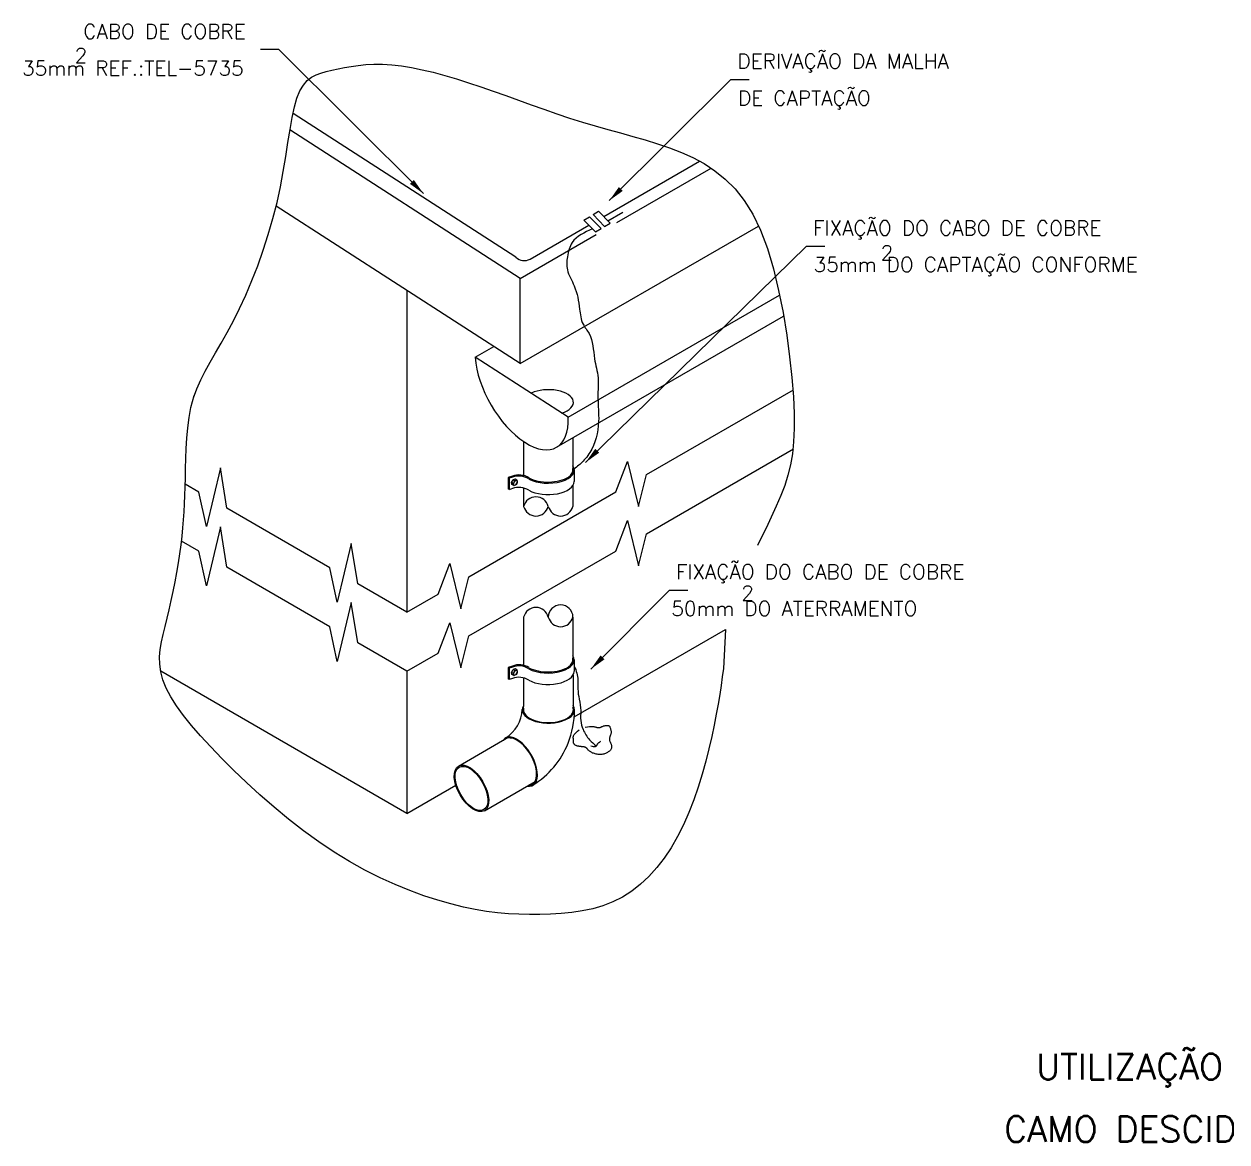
# Model space of a CAD drawing. Header units: millimetres. Extents: x -5129.1 to -5096.3, y -4672.3 to -4657.1.
# Drawn here: x -5129.09 to -5112.71, y -4672.31 to -4657.08 of the extents above; entities that cross this region are included whole.
import ezdxf
from ezdxf.enums import TextEntityAlignment as Align

# ---------------------------------------------------------------- set-up
doc = ezdxf.new("R2010")
doc.units = ezdxf.units.MM
doc.header["$LTSCALE"] = 10
doc.layers.add('Termotécnica', color=7, linetype='Continuous')
doc.styles.add('r140', font='romans.shx')
doc.styles.add('r80', font='romans.shx')

msp = doc.modelspace()

# ---------------------------------------------------------------- linework, layer by layer
at = {"layer": 'Termotécnica', "color": 2}
for p, q in [((-5125.623, -4657.431), (-5125.873, -4657.431)), ((-5123.654, -4659.393), (-5125.623, -4657.431)), ((-5121.124, -4659.488), (-5119.467, -4657.838)), ((-5119.467, -4657.838), (-5119.217, -4657.838)), ((-5122.337, -4660.547), (-5125.472, -4658.522)), ((-5121.022, -4659.788), (-5119.737, -4659.046)), ((-5122.337, -4661.709), (-5125.66, -4659.563)), ((-5122.337, -4661.709), (-5119.091, -4659.836)), ((-5122.337, -4660.547), (-5121.3, -4659.948)), ((-5121.447, -4663.056), (-5118.438, -4660.109)), ((-5118.438, -4660.109), (-5118.188, -4660.109)), ((-5122.337, -4661.709), (-5122.337, -4660.547)), ((-5123.88, -4660.713), (-5123.88, -4665.095)), ((-5122.29, -4662.768), (-5122.29, -4663.233)), ((-5121.618, -4662.72), (-5121.618, -4663.167)), ((-5122.455, -4663.328), (-5122.433, -4663.29)), ((-5122.405, -4663.281), (-5122.433, -4663.29)), ((-5122.41, -4663.304), (-5122.433, -4663.29)), ((-5122.381, -4663.295), (-5122.405, -4663.281)), ((-5122.374, -4663.323), (-5122.378, -4663.298)), ((-5122.432, -4663.341), (-5122.455, -4663.328)), ((-5122.449, -4663.357), (-5122.455, -4663.328)), ((-5122.424, -4663.371), (-5122.449, -4663.357)), ((-5122.397, -4663.363), (-5122.421, -4663.371)), ((-5122.394, -4663.361), (-5122.374, -4663.326)), ((-5122.29, -4663.403), (-5122.29, -4663.654)), ((-5121.618, -4663.367), (-5121.618, -4663.654)), ((-5121.374, -4665.87), (-5120.303, -4664.794)), ((-5120.303, -4664.794), (-5120.053, -4664.794)), ((-5122.29, -4665.162), (-5122.29, -4665.82)), ((-5121.618, -4665.162), (-5121.618, -4665.747)), ((-5121.6, -4666.521), (-5119.541, -4665.332)), ((-5123.88, -4667.837), (-5127.233, -4665.901)), ((-5123.88, -4665.901), (-5123.88, -4667.837)), ((-5122.455, -4665.915), (-5122.433, -4665.877)), ((-5122.449, -4665.943), (-5122.455, -4665.915)), ((-5122.432, -4665.928), (-5122.455, -4665.915)), ((-5122.405, -4665.868), (-5122.433, -4665.877)), ((-5122.41, -4665.89), (-5122.433, -4665.877)), ((-5122.381, -4665.882), (-5122.405, -4665.868)), ((-5122.394, -4665.948), (-5122.374, -4665.913)), ((-5122.374, -4665.91), (-5122.378, -4665.885)), ((-5122.424, -4665.958), (-5122.449, -4665.943)), ((-5122.397, -4665.95), (-5122.421, -4665.958)), ((-5122.29, -4665.99), (-5122.29, -4666.381)), ((-5121.617, -4665.952), (-5121.617, -4666.454)), ((-5123.176, -4667.192), (-5122.522, -4666.814)), ((-5123.88, -4667.837), (-5123.214, -4667.452)), ((-5122.825, -4667.8), (-5122.133, -4667.4))]:
    msp.add_line(p, q, dxfattribs=at)
at = {"layer": 'Termotécnica', "color": 1}
for p, q in [((-5122.396, -4660.258), (-5125.43, -4658.299)), ((-5121.199, -4659.705), (-5119.893, -4658.951)), ((-5121.345, -4659.679), (-5121.269, -4659.633)), ((-5121.345, -4659.679), (-5121.187, -4659.841)), ((-5121.269, -4659.633), (-5121.111, -4659.795)), ((-5121.143, -4659.762), (-5120.941, -4659.645)), ((-5122.202, -4660.285), (-5121.402, -4659.822)), ((-5121.469, -4659.753), (-5121.393, -4659.707)), ((-5121.469, -4659.753), (-5121.311, -4659.915)), ((-5121.393, -4659.707), (-5121.235, -4659.869)), ((-5121.187, -4659.841), (-5121.111, -4659.795)), ((-5121.311, -4659.915), (-5121.235, -4659.869)), ((-5126.82, -4662.307), (-5126.776, -4662.144)), ((-5120.618, -4663.22), (-5118.615, -4662.064)), ((-5120.618, -4664.026), (-5118.615, -4662.87)), ((-5126.419, -4663.128), (-5126.611, -4663.93)), ((-5126.333, -4663.678), (-5126.419, -4663.128)), ((-5121.034, -4663.456), (-5120.876, -4663.042)), ((-5120.876, -4663.042), (-5120.727, -4663.657)), ((-5120.727, -4663.657), (-5120.618, -4663.22)), ((-5126.711, -4663.46), (-5126.899, -4663.352)), ((-5126.611, -4663.93), (-5126.711, -4663.46)), ((-5123.037, -4664.612), (-5121.034, -4663.456)), ((-5124.928, -4664.49), (-5126.333, -4663.678)), ((-5126.419, -4663.934), (-5126.611, -4664.736)), ((-5126.333, -4664.484), (-5126.419, -4663.934)), ((-5121.034, -4664.262), (-5120.876, -4663.848)), ((-5120.876, -4663.848), (-5120.727, -4664.463)), ((-5120.727, -4664.463), (-5120.618, -4664.026)), ((-5126.711, -4664.266), (-5126.95, -4664.128)), ((-5126.611, -4664.736), (-5126.711, -4664.266)), ((-5124.637, -4664.158), (-5124.829, -4664.959)), ((-5124.55, -4664.708), (-5124.637, -4664.158)), ((-5123.037, -4665.418), (-5121.034, -4664.262)), ((-5123.453, -4664.848), (-5123.294, -4664.434)), ((-5123.294, -4664.434), (-5123.145, -4665.049)), ((-5124.928, -4665.296), (-5126.333, -4664.484)), ((-5124.829, -4664.959), (-5124.928, -4664.49)), ((-5123.88, -4665.095), (-5124.55, -4664.708)), ((-5123.145, -4665.049), (-5123.037, -4664.612)), ((-5123.88, -4665.095), (-5123.453, -4664.848)), ((-5124.637, -4664.964), (-5124.829, -4665.765)), ((-5124.55, -4665.514), (-5124.637, -4664.964)), ((-5123.453, -4665.654), (-5123.294, -4665.24)), ((-5123.294, -4665.24), (-5123.145, -4665.855)), ((-5124.829, -4665.765), (-5124.928, -4665.296)), ((-5123.145, -4665.855), (-5123.037, -4665.418)), ((-5123.88, -4665.901), (-5124.55, -4665.514)), ((-5123.88, -4665.901), (-5123.453, -4665.654))]:
    msp.add_line(p, q, dxfattribs=at)
at = {"layer": 'Termotécnica', "color": 3}
for p, q in [((-5121.684, -4662.44), (-5118.804, -4660.777)), ((-5121.841, -4662.849), (-5118.749, -4661.062)), ((-5122.95, -4661.622), (-5122.697, -4661.477)), ((-5121.684, -4662.44), (-5122.95, -4661.622)), ((-5122.442, -4663.242), (-5122.5, -4663.262)), ((-5122.5, -4663.262), (-5122.5, -4663.416)), ((-5122.485, -4663.271), (-5122.5, -4663.262)), ((-5122.443, -4663.257), (-5122.485, -4663.271)), ((-5122.485, -4663.271), (-5122.485, -4663.425)), ((-5121.601, -4663.158), (-5121.601, -4663.314)), ((-5122.485, -4663.425), (-5122.5, -4663.416)), ((-5122.443, -4663.412), (-5122.485, -4663.427)), ((-5121.601, -4665.744), (-5121.601, -4665.901)), ((-5122.442, -4665.829), (-5122.5, -4665.849)), ((-5122.485, -4665.858), (-5122.5, -4665.849)), ((-5122.5, -4665.849), (-5122.5, -4666.002)), ((-5122.443, -4665.843), (-5122.485, -4665.858)), ((-5122.485, -4665.858), (-5122.485, -4666.011)), ((-5122.485, -4666.011), (-5122.5, -4666.002)), ((-5122.443, -4665.999), (-5122.485, -4666.013))]:
    msp.add_line(p, q, dxfattribs=at)
at = {"layer": 'Termotécnica', "color": 1}
for points in [[(-5126.785, -4662.176), (-5126.74, -4662.051), (-5126.687, -4661.93), (-5126.626, -4661.81), (-5126.558, -4661.688), (-5126.485, -4661.561), (-5126.407, -4661.428), (-5126.326, -4661.284), (-5126.243, -4661.128), (-5126.159, -4660.958), (-5126.075, -4660.774), (-5125.992, -4660.578), (-5125.912, -4660.375), (-5125.837, -4660.164), (-5125.767, -4659.949), (-5125.704, -4659.732), (-5125.648, -4659.515), (-5125.602, -4659.3), (-5125.563, -4659.09), (-5125.529, -4658.888), (-5125.499, -4658.696), (-5125.471, -4658.518), (-5125.443, -4658.355), (-5125.412, -4658.212), (-5125.377, -4658.09), (-5125.336, -4657.991), (-5125.29, -4657.913), (-5125.238, -4657.853), (-5125.18, -4657.808), (-5125.117, -4657.775), (-5125.05, -4657.75), (-5124.977, -4657.73), (-5124.9, -4657.712), (-5124.818, -4657.694), (-5124.731, -4657.676), (-5124.64, -4657.659), (-5124.542, -4657.645), (-5124.438, -4657.634), (-5124.328, -4657.629), (-5124.211, -4657.629), (-5124.087, -4657.636), (-5123.955, -4657.651), (-5123.816, -4657.674), (-5123.671, -4657.704), (-5123.52, -4657.74), (-5123.364, -4657.782), (-5123.204, -4657.829), (-5123.041, -4657.881), (-5122.874, -4657.936), (-5122.705, -4657.995), (-5122.534, -4658.056), (-5122.362, -4658.119), (-5122.189, -4658.182), (-5122.015, -4658.244), (-5121.84, -4658.305), (-5121.665, -4658.364), (-5121.49, -4658.419), (-5121.316, -4658.47), (-5121.143, -4658.518), (-5120.971, -4658.565), (-5120.801, -4658.612), (-5120.633, -4658.661), (-5120.466, -4658.712), (-5120.303, -4658.769), (-5120.142, -4658.831), (-5119.985, -4658.902), (-5119.832, -4658.984), (-5119.685, -4659.08), (-5119.544, -4659.194), (-5119.41, -4659.329), (-5119.285, -4659.488), (-5119.169, -4659.674), (-5119.064, -4659.892), (-5118.971, -4660.142), (-5118.888, -4660.417), (-5118.817, -4660.711), (-5118.757, -4661.014), (-5118.707, -4661.319), (-5118.667, -4661.617), (-5118.637, -4661.899), (-5118.617, -4662.159), (-5118.606, -4662.389), (-5118.605, -4662.592), (-5118.613, -4662.773), (-5118.63, -4662.937), (-5118.656, -4663.087), (-5118.691, -4663.23), (-5118.735, -4663.368), (-5118.788, -4663.507), (-5118.849, -4663.651), (-5118.917, -4663.799), (-5118.989, -4663.949), (-5119.063, -4664.1), (-5119.105, -4664.187)], [(-5119.541, -4665.332), (-5119.569, -4665.861), (-5119.584, -4665.976), (-5119.601, -4666.094), (-5119.62, -4666.218), (-5119.641, -4666.348), (-5119.666, -4666.486), (-5119.695, -4666.634), (-5119.728, -4666.791), (-5119.766, -4666.956), (-5119.809, -4667.127), (-5119.858, -4667.302), (-5119.912, -4667.479), (-5119.972, -4667.654), (-5120.039, -4667.826), (-5120.113, -4667.993), (-5120.194, -4668.153), (-5120.282, -4668.304), (-5120.376, -4668.445), (-5120.478, -4668.576), (-5120.585, -4668.695), (-5120.699, -4668.803), (-5120.818, -4668.897), (-5120.944, -4668.977), (-5121.074, -4669.043), (-5121.21, -4669.095), (-5121.349, -4669.135), (-5121.491, -4669.166), (-5121.634, -4669.187), (-5121.779, -4669.201), (-5121.924, -4669.209), (-5122.068, -4669.213), (-5122.211, -4669.213), (-5122.354, -4669.21), (-5122.498, -4669.203), (-5122.644, -4669.19), (-5122.794, -4669.172), (-5122.949, -4669.146), (-5123.111, -4669.113), (-5123.281, -4669.071), (-5123.46, -4669.02), (-5123.647, -4668.959), (-5123.841, -4668.888), (-5124.04, -4668.806), (-5124.244, -4668.713), (-5124.452, -4668.609), (-5124.661, -4668.493), (-5124.871, -4668.364), (-5125.08, -4668.224), (-5125.287, -4668.073), (-5125.491, -4667.914), (-5125.689, -4667.75), (-5125.881, -4667.583), (-5126.065, -4667.415), (-5126.239, -4667.249), (-5126.402, -4667.087), (-5126.552, -4666.931), (-5126.689, -4666.782), (-5126.813, -4666.639), (-5126.922, -4666.503), (-5127.016, -4666.372), (-5127.094, -4666.248), (-5127.157, -4666.129), (-5127.203, -4666.016), (-5127.232, -4665.908), (-5127.246, -4665.804), (-5127.248, -4665.702), (-5127.239, -4665.602), (-5127.222, -4665.501), (-5127.199, -4665.398), (-5127.172, -4665.291), (-5127.144, -4665.179), (-5127.115, -4665.061), (-5127.088, -4664.938), (-5127.061, -4664.812), (-5127.036, -4664.683), (-5127.013, -4664.554), (-5126.991, -4664.425), (-5126.972, -4664.299), (-5126.956, -4664.178), (-5126.941, -4664.061), (-5126.93, -4663.948), (-5126.92, -4663.837), (-5126.913, -4663.728), (-5126.907, -4663.617), (-5126.903, -4663.504), (-5126.899, -4663.387), (-5126.897, -4663.265), (-5126.895, -4663.136), (-5126.892, -4663.001), (-5126.887, -4662.863), (-5126.878, -4662.723), (-5126.865, -4662.582), (-5126.846, -4662.443), (-5126.82, -4662.307)], [(-5121.45, -4666.663), (-5121.42, -4666.657), (-5121.395, -4666.654), (-5121.375, -4666.652), (-5121.358, -4666.652), (-5121.344, -4666.652), (-5121.332, -4666.654), (-5121.323, -4666.656), (-5121.314, -4666.659), (-5121.307, -4666.661), (-5121.299, -4666.663), (-5121.293, -4666.665), (-5121.286, -4666.666), (-5121.28, -4666.668), (-5121.274, -4666.668), (-5121.267, -4666.668), (-5121.261, -4666.668), (-5121.255, -4666.667), (-5121.249, -4666.665), (-5121.243, -4666.662), (-5121.236, -4666.66), (-5121.23, -4666.657), (-5121.223, -4666.654), (-5121.216, -4666.651), (-5121.209, -4666.649), (-5121.202, -4666.646), (-5121.194, -4666.644), (-5121.187, -4666.643), (-5121.179, -4666.641), (-5121.172, -4666.64), (-5121.165, -4666.639), (-5121.158, -4666.639), (-5121.152, -4666.639), (-5121.146, -4666.639), (-5121.14, -4666.64), (-5121.135, -4666.641), (-5121.13, -4666.643), (-5121.126, -4666.646), (-5121.122, -4666.65), (-5121.118, -4666.655), (-5121.114, -4666.662), (-5121.111, -4666.669), (-5121.108, -4666.678), (-5121.106, -4666.688), (-5121.103, -4666.698), (-5121.102, -4666.708), (-5121.1, -4666.718), (-5121.1, -4666.728), (-5121.1, -4666.737), (-5121.1, -4666.745), (-5121.102, -4666.753), (-5121.103, -4666.759), (-5121.105, -4666.766), (-5121.107, -4666.772), (-5121.11, -4666.777), (-5121.112, -4666.783), (-5121.114, -4666.788), (-5121.117, -4666.794), (-5121.118, -4666.8), (-5121.12, -4666.806), (-5121.121, -4666.813), (-5121.122, -4666.819), (-5121.122, -4666.825), (-5121.122, -4666.832), (-5121.121, -4666.838), (-5121.119, -4666.845), (-5121.117, -4666.851), (-5121.114, -4666.857), (-5121.111, -4666.864), (-5121.108, -4666.871), (-5121.105, -4666.877), (-5121.102, -4666.885), (-5121.099, -4666.892), (-5121.097, -4666.9), (-5121.095, -4666.908), (-5121.093, -4666.916), (-5121.092, -4666.924), (-5121.092, -4666.933), (-5121.093, -4666.941), (-5121.095, -4666.95), (-5121.098, -4666.958), (-5121.102, -4666.966), (-5121.107, -4666.973), (-5121.113, -4666.98), (-5121.12, -4666.987), (-5121.128, -4666.994), (-5121.137, -4667), (-5121.146, -4667.006), (-5121.156, -4667.012), (-5121.166, -4667.017), (-5121.177, -4667.021), (-5121.188, -4667.025), (-5121.199, -4667.029), (-5121.211, -4667.032), (-5121.223, -4667.034), (-5121.236, -4667.035), (-5121.248, -4667.035), (-5121.261, -4667.035), (-5121.275, -4667.034), (-5121.288, -4667.032), (-5121.301, -4667.029), (-5121.314, -4667.026), (-5121.327, -4667.022), (-5121.339, -4667.018), (-5121.35, -4667.014), (-5121.36, -4667.009), (-5121.369, -4667.004), (-5121.377, -4666.999), (-5121.385, -4666.994), (-5121.392, -4666.988), (-5121.398, -4666.983), (-5121.404, -4666.978), (-5121.409, -4666.973), (-5121.414, -4666.968), (-5121.419, -4666.963), (-5121.423, -4666.958), (-5121.427, -4666.954), (-5121.431, -4666.95), (-5121.435, -4666.946), (-5121.439, -4666.943), (-5121.444, -4666.94), (-5121.449, -4666.937), (-5121.454, -4666.935), (-5121.46, -4666.934), (-5121.466, -4666.932), (-5121.472, -4666.931), (-5121.478, -4666.93), (-5121.484, -4666.929), (-5121.489, -4666.929), (-5121.495, -4666.928), (-5121.501, -4666.928), (-5121.506, -4666.927), (-5121.512, -4666.927), (-5121.517, -4666.926), (-5121.523, -4666.925), (-5121.528, -4666.925), (-5121.534, -4666.924), (-5121.54, -4666.923), (-5121.546, -4666.922), (-5121.552, -4666.921), (-5121.558, -4666.92), (-5121.564, -4666.918), (-5121.57, -4666.916), (-5121.576, -4666.913), (-5121.581, -4666.91), (-5121.586, -4666.907), (-5121.591, -4666.903), (-5121.596, -4666.899), (-5121.6, -4666.895), (-5121.604, -4666.89), (-5121.607, -4666.885), (-5121.609, -4666.879), (-5121.611, -4666.873), (-5121.612, -4666.867), (-5121.613, -4666.861), (-5121.613, -4666.855), (-5121.613, -4666.849), (-5121.613, -4666.844), (-5121.612, -4666.838), (-5121.612, -4666.833), (-5121.612, -4666.828), (-5121.612, -4666.824), (-5121.613, -4666.82), (-5121.613, -4666.816), (-5121.614, -4666.812), (-5121.615, -4666.808), (-5121.615, -4666.804), (-5121.615, -4666.799), (-5121.614, -4666.793), (-5121.613, -4666.787), (-5121.611, -4666.78), (-5121.607, -4666.771), (-5121.6, -4666.761), (-5121.59, -4666.749), (-5121.576, -4666.735), (-5121.558, -4666.718), (-5121.534, -4666.699)], [(-5121.374, -4666.918), (-5121.358, -4666.922), (-5121.345, -4666.924), (-5121.335, -4666.926), (-5121.328, -4666.926), (-5121.322, -4666.926), (-5121.317, -4666.925), (-5121.313, -4666.924), (-5121.31, -4666.922), (-5121.307, -4666.921), (-5121.304, -4666.919), (-5121.302, -4666.917), (-5121.299, -4666.915), (-5121.296, -4666.913), (-5121.294, -4666.911), (-5121.292, -4666.909), (-5121.29, -4666.906), (-5121.289, -4666.904), (-5121.288, -4666.902), (-5121.287, -4666.899), (-5121.285, -4666.897), (-5121.284, -4666.894), (-5121.283, -4666.891), (-5121.281, -4666.889), (-5121.279, -4666.886), (-5121.276, -4666.883), (-5121.273, -4666.88), (-5121.269, -4666.877), (-5121.265, -4666.873), (-5121.26, -4666.869), (-5121.253, -4666.864), (-5121.246, -4666.859), (-5121.238, -4666.853)]]:
    msp.add_lwpolyline(points, dxfattribs=at)
for centre, radius, start, end in [((-5122.282, -4660.146), 0.16, 224.5945, 300), ((-5122.122, -4663.612), 0.173, 194.0636, 346.0737), ((-5121.786, -4665.165), 0.168, 0.995, 179.1424)]:
    msp.add_arc(centre, radius, start, end, dxfattribs=at)
at = {"layer": 'Termotécnica', "color": 3}
for centre, radius, start, end in [((-5121.736, -4663.15), 0.118, 297.916, 6.7542), ((-5122.353, -4663.489), 0.249, 57.4176, 111.1613), ((-5122.352, -4663.474), 0.249, 57.4176, 111.1613), ((-5122.353, -4663.644), 0.249, 57.4176, 111.1613), ((-5121.736, -4665.736), 0.118, 297.916, 6.7542), ((-5122.353, -4666.076), 0.249, 57.4176, 111.1613), ((-5122.352, -4666.061), 0.249, 57.4176, 111.1613), ((-5122.353, -4666.231), 0.249, 57.4176, 111.1613), ((-5122.793, -4666.399), 0.485, 302.0657, 357.543), ((-5122.8, -4666.433), 1.202, 338.1367, 0.3286), ((-5122.489, -4666.909), 0.101, 80.3252, 130.4181), ((-5122.8, -4666.433), 1.202, 301.9311, 338.1367)]:
    msp.add_arc(centre, radius, start, end, dxfattribs=at)
at = {"layer": 'Termotécnica', "color": 2}
for centre, radius, start, end in [((-5122.406, -4663.27), 0.0338, 263.8108, 314.501), ((-5122.383, -4663.299), 0.00438, 10.8846, 60), ((-5122.468, -4663.295), 0.0584, 307.9969, 352.0248), ((-5122.459, -4663.361), 0.0339, 345.5818, 36.1065), ((-5122.422, -4663.367), 0.00438, 240, 289.1165), ((-5122.398, -4663.359), 0.00438, 289.1165, 330), ((-5122.378, -4663.324), 0.00438, 330, 10.8846), ((-5122.122, -4663.697), 0.173, 14.2344, 165.903), ((-5121.786, -4663.612), 0.173, 194.2344, 345.903), ((-5122.122, -4665.204), 0.173, 14.2344, 165.903), ((-5121.786, -4665.12), 0.173, 194.2344, 345.903), ((-5122.468, -4665.882), 0.0584, 307.9969, 352.0248), ((-5122.406, -4665.856), 0.0338, 263.8108, 314.501), ((-5122.383, -4665.886), 0.00438, 10.8846, 60), ((-5122.378, -4665.91), 0.00438, 330, 10.8846), ((-5122.459, -4665.948), 0.0339, 345.5818, 36.1065), ((-5122.422, -4665.954), 0.00438, 240, 289.1165), ((-5122.398, -4665.946), 0.00438, 289.1165, 330), ((-5122.875, -4666.377), 0.585, 354.5343, 359.6113)]:
    msp.add_arc(centre, radius, start, end, dxfattribs=at)
at = {"layer": 'Termotécnica', "color": 3}
for centre, major_axis, ratio, start_param, end_param in [((-5122.317, -4662.025), (-0.476, 0.824), 0.509175, 0.797168, 3.922071), ((-5121.957, -4663.158), (-0.356, 0), 0.505902, 0.749992, 3.453475), ((-5121.958, -4663.142), (-0.356, 0), 0.505902, 0.749992, 2.467547), ((-5121.957, -4663.313), (-0.356, 0), 0.505902, 0.742144, 3.133087), ((-5121.957, -4665.744), (-0.356, 0), 0.505902, 0.749992, 3.453475), ((-5121.957, -4665.9), (-0.356, 0), 0.505902, 0.742144, 3.133087), ((-5121.958, -4665.729), (-0.356, 0), 0.505902, 0.749992, 2.467547), ((-5121.953, -4666.426), (-0.356, 0), 0.505902, 5.971901, 8.395838), ((-5121.953, -4666.426), (-0.341, 0), 0.505902, 6.153129, 8.419981), ((-5121.953, -4666.426), (-0.356, 0), 0.505902, 2.093874, 3.48285), ((-5121.953, -4666.426), (-0.341, 0), 0.505902, 2.130785, 3.334357), ((-5122.35, -4667.132), (-0.186, 0.322), 0.509175, 2.732845, 6.522373), ((-5122.35, -4667.132), (-0.178, 0.309), 0.509175, 2.84273, 5.9734)]:
    msp.add_ellipse(centre, major_axis=major_axis, ratio=ratio, start_param=start_param, end_param=end_param, dxfattribs=at)
at = {"layer": 'Termotécnica', "color": 1}
msp.add_ellipse((-5121.953, -4662.236), major_axis=(-0.341, 0), ratio=0.505902, start_param=2.130215, end_param=5.464414, dxfattribs=at)
at = {"layer": 'Termotécnica', "color": 2}
for centre, major_axis, ratio in [((-5122.401, -4663.334), (-0.019, -0.0329), 0.500279), ((-5122.401, -4665.921), (-0.019, -0.0329), 0.500279), ((-5123, -4667.496), (-0.176, 0.304), 0.509483), ((-5123, -4667.496), (-0.167, 0.289), 0.509483)]:
    msp.add_ellipse(centre, major_axis=major_axis, ratio=ratio, dxfattribs=at)
at = {"layer": 'Termotécnica', "color": 1}
for points in [[(-5121.351, -4659.874), (-5121.629, -4660.059), (-5121.694, -4660.253), (-5121.694, -4660.429), (-5121.601, -4660.651), (-5121.527, -4660.966), (-5121.481, -4661.17), (-5121.398, -4661.299), (-5121.324, -4661.642), (-5121.277, -4661.901), (-5121.277, -4662.058), (-5121.277, -4662.216), (-5121.268, -4662.447), (-5121.361, -4662.873), (-5121.481, -4663.04), (-5121.603, -4663.145)], [(-5121.601, -4665.83), (-5121.565, -4665.928), (-5121.552, -4666.018), (-5121.552, -4666.139), (-5121.533, -4666.282), (-5121.513, -4666.435), (-5121.513, -4666.571), (-5121.481, -4666.693), (-5121.392, -4666.834), (-5121.3, -4666.916)]]:
    msp.add_spline(points, degree=3, dxfattribs=at)
at = {"layer": 'Termotécnica', "color": 2}
for points in [[(-5123.785, -4659.206), (-5123.839, -4659.259), (-5123.654, -4659.393)], [(-5120.992, -4659.302), (-5120.939, -4659.355), (-5121.124, -4659.488)], [(-5121.315, -4662.87), (-5121.262, -4662.923), (-5121.447, -4663.056)], [(-5121.242, -4665.684), (-5121.188, -4665.737), (-5121.374, -4665.87)]]:
    msp.add_solid(points, dxfattribs=at)

# ---------------------------------------------------------------- texts
at = {"layer": 'Termotécnica', "color": 2, "style": 'r80'}
for s, p in [('CABO DE COBRE ', (-5128.287, -4657.282)), ('2', (-5128.405, -4657.61)), ('DERIVAÇÃO DA MALHA ', (-5119.378, -4657.687)), ('35mm REF.:TEL-5735', (-5129.119, -4657.783)), ('DE CAPTAÇÃO ', (-5119.37, -4658.19)), ('FIXAÇÃO DO CABO DE COBRE', (-5118.348, -4659.961)), ('2', (-5117.429, -4660.299)), ('35mm DO CAPTAÇÃO CONFORME', (-5118.341, -4660.459)), ('FIXAÇÃO DO CABO DE COBRE', (-5120.215, -4664.645)), ('2', (-5119.325, -4664.935)), (' 50mm DO ATERRAMENTO', (-5120.416, -4665.145))]:
    msp.add_text(s, height=0.2, dxfattribs=at).set_placement(p)
at = {"layer": 'Termotécnica', "color": 5, "style": 'r140'}
for s, p in [(' UTILIZAÇÃO DA CALHA', (-5112.905, -4671.567)), ('CAMO DESCIDA NATURAL', (-5112.905, -4672.418))]:
    msp.add_text(s, height=0.35, dxfattribs=at).set_placement(p, align=Align.BOTTOM_CENTER)

doc.saveas('drawing.dxf')
